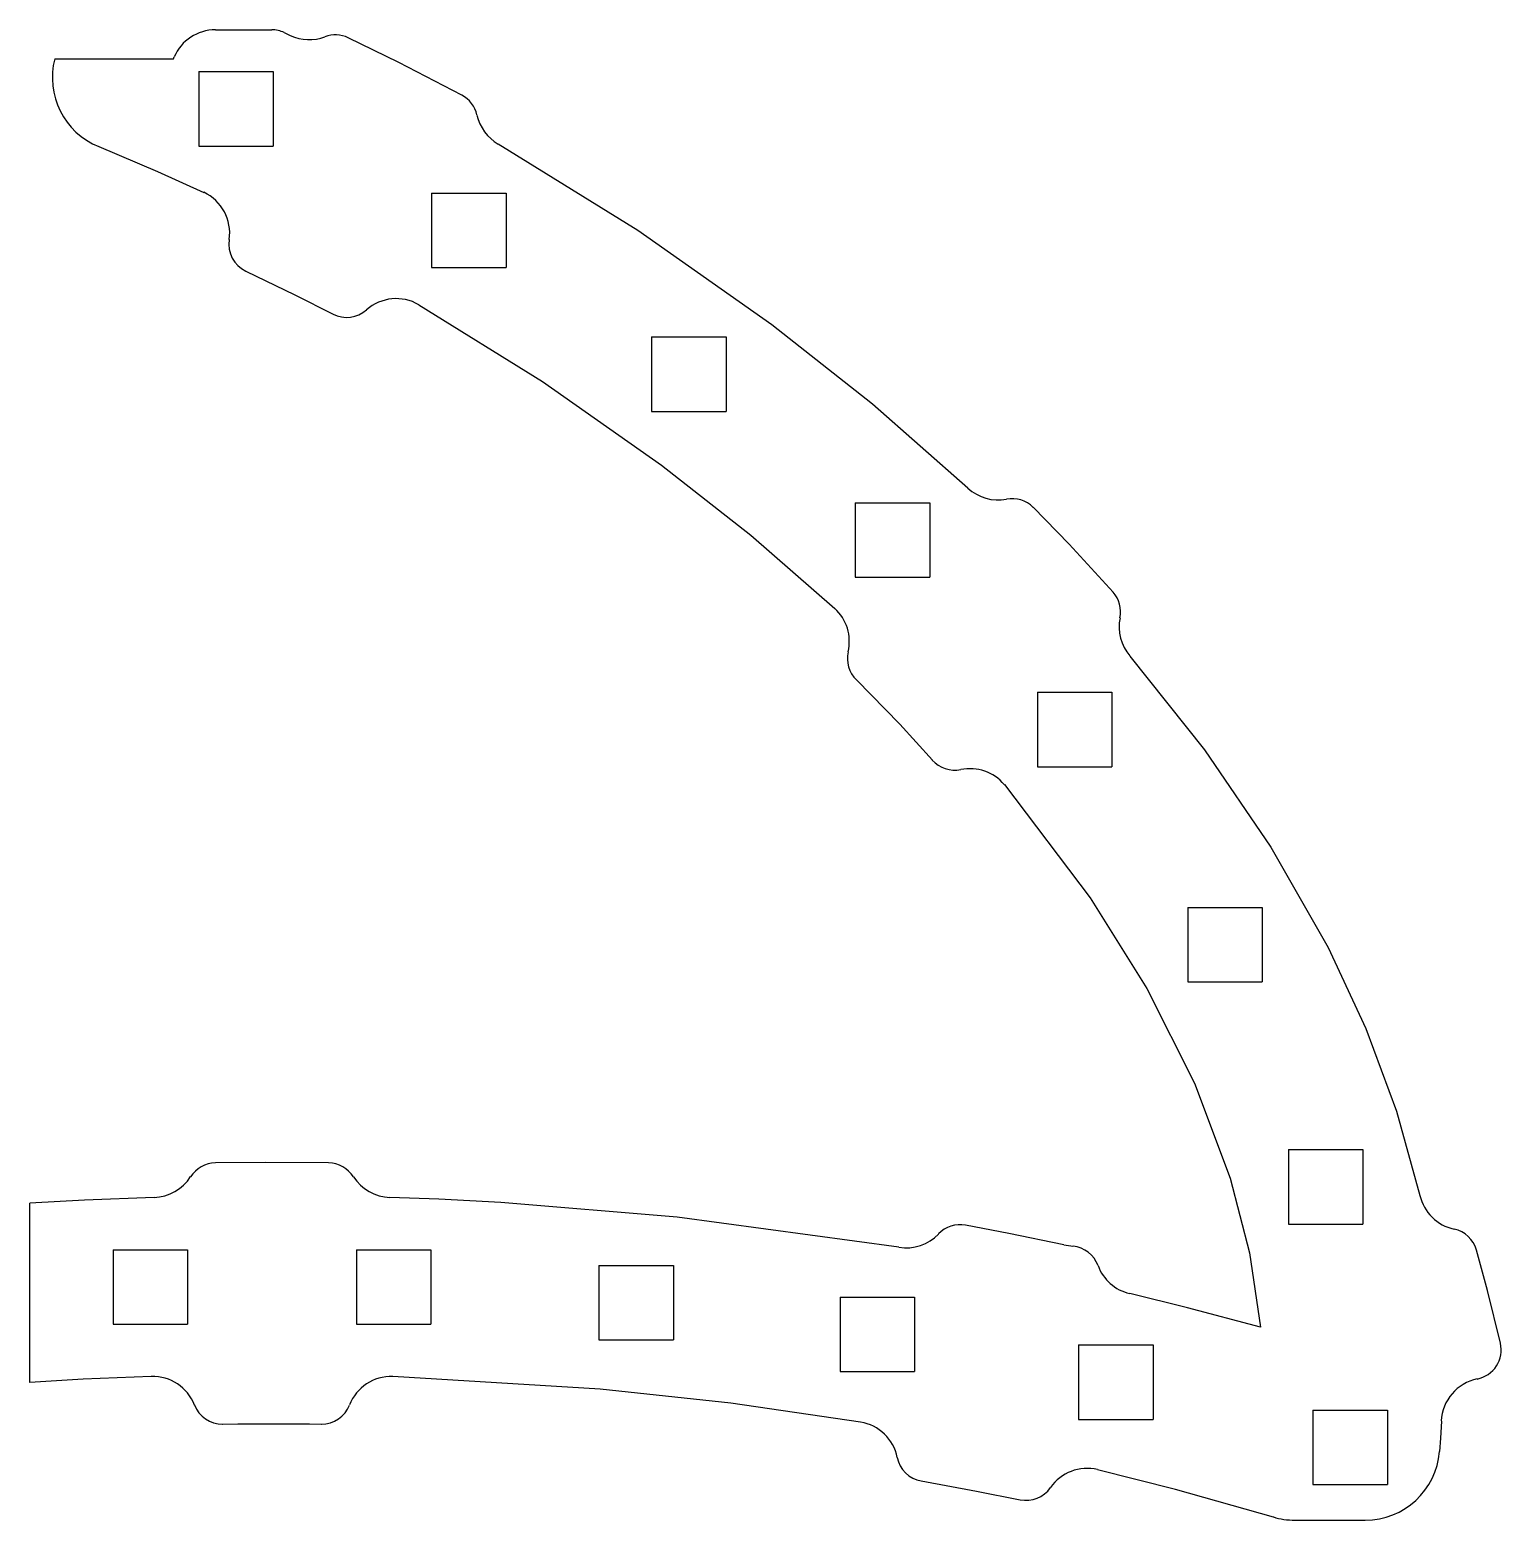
# Model space of a CAD drawing. Extents: x -16 to 82, y -71 to 29.
import ezdxf

# ---------------------------------------------------------------- set-up
doc = ezdxf.new("R2010")
doc.units = 0
doc.layers.add('VISIBLE', color=7, linetype='CONTINUOUS')

msp = doc.modelspace()

# ---------------------------------------------------------------- linework, layer by layer
at = {"layer": 'VISIBLE'}
for p, q in [((-3.83, 29.38), (-0.05, 29.38)), ((-14.61, 27.44), (-6.64, 27.44)), ((-6.64, 27.44), (-6.59, 27.56)), ((-4.95, 26.58), (0.05, 26.58)), ((-4.95, 26.58), (-4.95, 21.58)), ((0.05, 26.58), (0.05, 21.58)), ((-4.95, 21.58), (0.05, 21.58)), ((10.68, 18.42), (15.68, 18.42)), ((10.68, 18.42), (10.68, 13.42)), ((15.68, 18.42), (15.68, 13.42)), ((10.68, 13.42), (15.68, 13.42)), ((25.44, 8.77), (30.44, 8.77)), ((25.44, 8.77), (25.44, 3.77)), ((30.44, 8.77), (30.44, 3.77)), ((25.44, 3.77), (30.44, 3.77)), ((39.11, -2.36), (44.11, -2.36)), ((39.11, -2.36), (39.11, -7.36)), ((44.11, -2.36), (44.11, -7.36)), ((39.11, -7.36), (44.11, -7.36)), ((51.33, -15.07), (56.33, -15.07)), ((51.33, -15.07), (51.33, -20.07)), ((56.33, -15.07), (56.33, -20.07)), ((51.33, -20.07), (56.33, -20.07)), ((61.42, -29.51), (66.42, -29.51)), ((61.42, -29.51), (61.42, -34.51)), ((66.42, -29.51), (66.42, -34.51)), ((61.42, -34.51), (66.42, -34.51)), ((68.17, -45.75), (73.17, -45.75)), ((68.17, -45.75), (68.17, -50.75)), ((73.17, -45.75), (73.17, -50.75)), ((-16.28, -61.38), (-16.28, -49.36)), ((68.17, -50.75), (73.17, -50.75)), ((-10.69, -52.48), (-5.69, -52.48)), ((-10.69, -52.48), (-10.69, -57.48)), ((-5.69, -52.48), (-5.69, -57.48)), ((5.63, -52.48), (10.63, -52.48)), ((5.63, -52.48), (5.63, -57.48)), ((10.63, -52.48), (10.63, -57.48)), ((21.91, -53.53), (26.91, -53.53)), ((21.91, -53.53), (21.91, -58.53)), ((26.91, -53.53), (26.91, -58.53)), ((38.09, -55.65), (43.09, -55.65)), ((38.09, -55.65), (38.09, -60.65)), ((43.09, -55.65), (43.09, -60.65)), ((-10.69, -57.48), (-5.69, -57.48)), ((5.63, -57.48), (10.63, -57.48)), ((21.91, -58.53), (26.91, -58.53)), ((54.09, -58.86), (59.09, -58.86)), ((54.09, -58.86), (54.09, -63.86)), ((59.09, -58.86), (59.09, -63.86)), ((38.09, -60.65), (43.09, -60.65)), ((54.09, -63.86), (59.09, -63.86)), ((69.82, -63.23), (74.82, -63.23)), ((69.82, -63.23), (69.82, -68.23)), ((74.82, -63.23), (74.82, -68.23)), ((69.82, -68.23), (74.82, -68.23)), ((68.6, -70.62), (73.33, -70.62))]:
    msp.add_line(p, q, dxfattribs=at)
at = {"layer": 'VISIBLE', "flags": 128}
for points in [[(0.79, 29.19), (1.02, 29.09), (1.19, 29)], [(12.71, 25), (8.47, 27.18), (5.09, 28.84)], [(-11.66, 21.54), (-7.71, 19.87), (-4.61, 18.47)], [(15.15, 21.72), (24.51, 15.94), (33.52, 9.6), (40.27, 4.27), (46.67, -1.36)], [(-1.79, 13.19), (1.5, 11.6), (4.07, 10.3)], [(9.82, 10.93), (18.13, 5.77), (26.11, 0.16), (32.09, -4.54), (37.74, -9.45)], [(56.41, -8.35), (53.45, -5.13), (51.04, -2.66)], [(57.53, -12.64), (62.54, -18.94), (67, -25.46), (70.83, -32.2), (73.36, -37.63), (75.43, -43.18), (76.99, -48.83)], [(39.18, -14.24), (42.09, -17.21), (44.28, -19.62)], [(49.11, -21.27), (54.88, -28.86), (58.68, -34.94)], [(58.68, -34.94), (61.88, -41.29), (64.27, -47.67), (65.55, -52.68), (66.29, -57.67)], [(3.77, -46.65), (-0.49, -46.62), (-3.83, -46.65)], [(-7.94, -48.97), (-12.61, -49.16), (-16.28, -49.36)], [(15.33, -49.31), (11.16, -49.09), (7.88, -48.97)], [(42.03, -52.3), (27.15, -50.28), (15.33, -49.31)], [(53.11, -52.14), (49.42, -51.39), (46.5, -50.83)], [(82.4, -58.74), (81.54, -55.22), (80.79, -52.5)], [(66.29, -57.67), (61.4, -56.37), (57.52, -55.42)], [(-8.13, -60.98), (-12.7, -61.17), (-16.28, -61.38)], [(39.46, -64.04), (30.76, -62.78), (21.98, -61.83), (8.07, -60.98)], [(78.44, -63.97), (78.38, -65.12), (78.31, -66.02)], [(-3.34, -64.17), (-2.32, -64.16), (-1.52, -64.15)], [(-1.52, -64.15), (0.16, -64.15), (1.48, -64.15)], [(1.48, -64.15), (2.49, -64.16), (3.28, -64.17)], [(43.53, -67.99), (47.25, -68.67), (50.17, -69.25)], [(67.16, -70.41), (60.6, -68.56), (55.36, -67.24)]]:
    msp.add_lwpolyline(points, dxfattribs=at)
at = {"layer": 'VISIBLE'}
for centre, radius, start, end in [((-3.83, 26.38), 3, 90, 156.8597), ((-0.05, 27.38), 2, 65.0163, 90), ((2.47, 31.72), 3, 244.8767, 290.6045), ((4.22, 27.04), 2, 64.3338, 110.6045), ((-9.77, 26.17), 5, 165.2951, 247.8428), ((11.77, 23.23), 2, 12.5247, 62.0294), ((16.65, 24.31), 3, 192.5247, 240.0079), ((-5.87, 15.75), 3, 351.4036, 65.1436), ((-0.93, 15), 2, 171.4036, 244.6131), ((8.31, 8.34), 3, 59.7551, 131.6642), ((4.98, 12.08), 2, 242.7713, 311.6642), ((48.71, 0.83), 3, 227.0833, 280.5508), ((49.63, -4.08), 2, 45.0886, 100.5508), ((54.91, -9.68), 2, 348.2876, 41.56), ((35.71, -11.66), 3, 346.6915, 47.5075), ((59.81, -10.69), 3, 168.2876, 220.5033), ((40.58, -12.82), 2, 166.6915, 225.554), ((45.78, -18.3), 2, 221.3388, 281.7951), ((46.81, -23.2), 3, 39.9335, 101.7951), ((-3.8, -48.65), 2, 90.8029, 147.6991), ((3.74, -48.65), 2, 32.3425, 89.1452), ((-8.03, -45.97), 3, 271.7383, 327.6991), ((7.97, -45.97), 3, 212.3425, 268.2592), ((79.92, -48.16), 3, 192.8738, 257.9068), ((46.14, -52.8), 2, 79.5612, 136.3257), ((42.53, -49.35), 3, 260.5195, 316.3257), ((78.87, -53.05), 2, 15.9987, 77.9068), ((54.28, -46.64), 5.63, 257.9686, 264.2639), ((53.52, -54.23), 2, 20.2652, 84.2639), ((58.21, -52.5), 3, 200.2652, 256.7274), ((80.45, -59.19), 2, 281.356, 12.8702), ((-8.03, -63.98), 3, 21.2212, 91.866), ((7.97, -63.98), 3, 88.1313, 158.7637), ((81.43, -64.09), 3, 101.356, 177.6385), ((-3.37, -62.17), 2, 201.2212, 270.7768), ((3.31, -62.17), 2, 269.2373, 338.7637), ((38.98, -67), 3, 11.3435, 80.6663), ((43.88, -66.02), 2, 191.3435, 260.0046), ((73.33, -65.62), 5, 270, 355.443), ((54.66, -70.15), 3, 76.5684, 145.0113), ((50.57, -67.29), 2, 258.5242, 325.0113), ((68.6, -65.62), 5, 253.2829, 270)]:
    msp.add_arc(centre, radius, start, end, dxfattribs=at)

doc.saveas('drawing.dxf')
